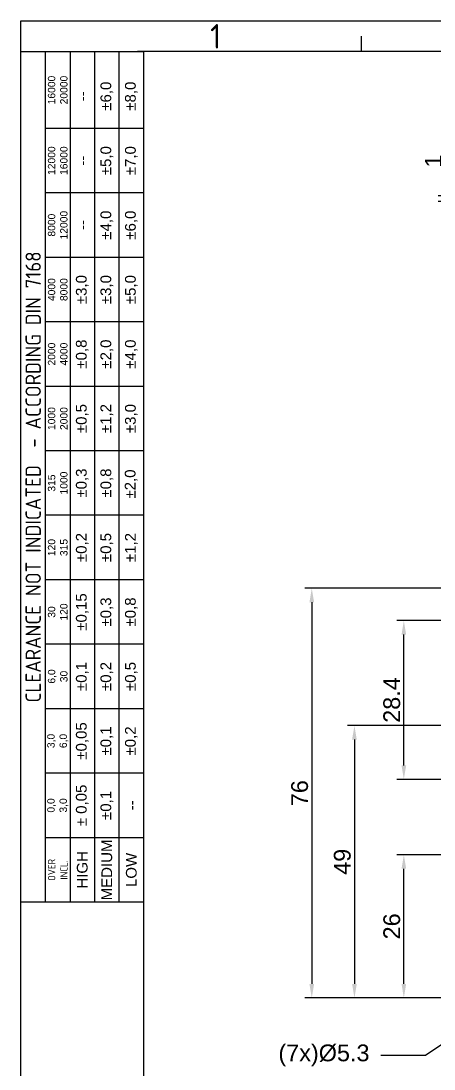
# Model space of a CAD drawing. Header units: millimetres. Extents: x 4575 to 4796, y 1257 to 1565.
# Drawn here: x 4575.3 to 4649.2, y 1378 to 1565.3 of the extents above; entities that cross this region are included whole.
import ezdxf
from ezdxf import colors
from ezdxf.entities.mleader import LeaderData, LeaderLine
from ezdxf.enums import TextEntityAlignment as Align
from ezdxf.math import Vec2, Vec3

# ---------------------------------------------------------------- set-up
doc = ezdxf.new("R2010")
doc.units = ezdxf.units.MM
doc.layers.add('AM_5', color=3, linetype='Continuous', lineweight=25)
doc.styles.add('ACISOTS', font='isocp.shx', dxfattribs={"height": 1})
doc.styles.get("Standard").update_dxf_attribs({"font": 'arial.ttf'})
doc.dimstyles.new('ISO-25', dxfattribs={"dimtxt": 3, "dimasz": 2.5, "dimexe": 1.25, "dimexo": 0.625, "dimtad": 1, "dimtxsty": 'Standard', "dimcen": 2.5, "dimadec": 0, "dimazin": 0, "dimtfac": 1, "dimtmove": 0, "dimatfit": 3, "dimfxl": 1, "dimarcsym": 0})

# ---------------------------------------------------------------- blocks, each defined once
blk = doc.blocks.new('*D13')
at = {"layer": 'AM_5', "color": 0, "lineweight": -2, "transparency": 16777216}
for p, q in [((4653.93, 1416.26), (4642.53, 1416.26)), ((4643.78, 1393.17), (4643.78, 1413.76)), ((4669.74, 1390.67), (4642.53, 1390.67))]:
    blk.add_line(p, q, dxfattribs=at)
at = {"layer": 'AM_5', "color": 0, "transparency": 16777216}
for points in [[(4643.37, 1413.76), (4644.2, 1413.76), (4643.78, 1416.26)], [(4643.37, 1393.17), (4644.2, 1393.17), (4643.78, 1390.67)]]:
    blk.add_solid(points, dxfattribs=at)
at = {"layer": 'Defpoints', "color": 0, "transparency": 16777216}
for p in [(4643.78, 1416.26), (4654.56, 1416.26), (4670.37, 1390.67)]:
    blk.add_point(p, dxfattribs=at)
at = {"layer": 'AM_5', "color": 0, "transparency": 16777216, "insert": (4641.63, 1403.47), "char_height": 3, "attachment_point": 5, "rotation": 90}
blk.add_mtext('26', dxfattribs=at)
blk = doc.blocks.new('*D14')
at = {"layer": 'AM_5', "color": 0, "lineweight": -2, "transparency": 16777216}
for p, q in [((4665.41, 1439.35), (4633.69, 1439.35)), ((4634.94, 1436.85), (4634.94, 1393.17)), ((4669.74, 1390.67), (4633.69, 1390.67))]:
    blk.add_line(p, q, dxfattribs=at)
at = {"layer": 'AM_5', "color": 0, "transparency": 16777216}
for points in [[(4634.52, 1436.85), (4635.36, 1436.85), (4634.94, 1439.35)], [(4634.52, 1393.17), (4635.36, 1393.17), (4634.94, 1390.67)]]:
    blk.add_solid(points, dxfattribs=at)
at = {"layer": 'Defpoints', "color": 0, "transparency": 16777216}
for p in [(4666.04, 1439.35), (4634.94, 1390.67), (4670.37, 1390.67)]:
    blk.add_point(p, dxfattribs=at)
at = {"layer": 'AM_5', "color": 0, "transparency": 16777216, "insert": (4632.78, 1415.01), "char_height": 3, "attachment_point": 5, "rotation": 90}
blk.add_mtext('49', dxfattribs=at)
blk = doc.blocks.new('*D15')
at = {"layer": 'AM_5', "color": 0, "lineweight": -2, "transparency": 16777216}
for p, q in [((4676.83, 1463.9), (4626.06, 1463.9)), ((4627.31, 1461.4), (4627.31, 1393.17)), ((4669.74, 1390.67), (4626.06, 1390.67))]:
    blk.add_line(p, q, dxfattribs=at)
at = {"layer": 'AM_5', "color": 0, "transparency": 16777216}
for points in [[(4626.89, 1461.4), (4627.73, 1461.4), (4627.31, 1463.9)], [(4626.89, 1393.17), (4627.73, 1393.17), (4627.31, 1390.67)]]:
    blk.add_solid(points, dxfattribs=at)
at = {"layer": 'Defpoints', "color": 0, "transparency": 16777216}
for p in [(4677.46, 1463.9), (4627.31, 1390.67), (4670.37, 1390.67)]:
    blk.add_point(p, dxfattribs=at)
at = {"layer": 'AM_5', "color": 0, "transparency": 16777216, "insert": (4625.15, 1427.28), "char_height": 3, "attachment_point": 5, "rotation": 90}
blk.add_mtext('76', dxfattribs=at)
blk = doc.blocks.new('*D39')
at = {"layer": 'AM_5', "color": 0, "lineweight": -2, "transparency": 16777216}
for p, q in [((4651.2, 1536.57), (4651.2, 1541.42)), ((4653.93, 1534.07), (4649.95, 1534.07)), ((4653.93, 1533.07), (4649.95, 1533.07)), ((4651.2, 1533.07), (4651.2, 1534.07)), ((4651.2, 1530.57), (4651.2, 1528.07))]:
    blk.add_line(p, q, dxfattribs=at)
at = {"layer": 'AM_5', "color": 0, "transparency": 16777216}
for points in [[(4650.78, 1536.57), (4651.62, 1536.57), (4651.2, 1534.07)], [(4650.78, 1530.57), (4651.62, 1530.57), (4651.2, 1533.07)]]:
    blk.add_solid(points, dxfattribs=at)
at = {"layer": 'Defpoints', "color": 0, "transparency": 16777216}
for p in [(4651.2, 1534.07), (4654.56, 1534.07), (4654.56, 1533.07)]:
    blk.add_point(p, dxfattribs=at)
at = {"layer": 'AM_5', "color": 0, "transparency": 16777216, "insert": (4649.07, 1540.25), "char_height": 3, "attachment_point": 5, "rotation": 90}
blk.add_mtext('1', dxfattribs=at)
blk = doc.blocks.new('*D50')
at = {"layer": 'AM_5', "color": 0, "lineweight": -2, "transparency": 16777216}
for p, q in [((4671.56, 1458.12), (4642.53, 1458.12)), ((4643.78, 1432.24), (4643.78, 1455.62)), ((4667.14, 1429.74), (4642.53, 1429.74))]:
    blk.add_line(p, q, dxfattribs=at)
at = {"layer": 'AM_5', "color": 0, "transparency": 16777216}
for points in [[(4643.37, 1455.62), (4644.2, 1455.62), (4643.78, 1458.12)], [(4643.37, 1432.24), (4644.2, 1432.24), (4643.78, 1429.74)]]:
    blk.add_solid(points, dxfattribs=at)
at = {"layer": 'Defpoints', "color": 0, "transparency": 16777216}
for p in [(4643.78, 1458.12), (4672.19, 1458.12), (4667.76, 1429.74)]:
    blk.add_point(p, dxfattribs=at)
at = {"layer": 'AM_5', "color": 0, "transparency": 16777216, "insert": (4641.63, 1443.93), "char_height": 3, "attachment_point": 5, "rotation": 90}
blk.add_mtext('28.4', dxfattribs=at)

msp = doc.modelspace()

# ---------------------------------------------------------------- linework, layer by layer
at = {"color": 135, "lineweight": 25}
for p, q in [((4575.269, 1256.861), (4575.269, 1565.318)), ((4575.269, 1565.318), (4795.909, 1565.318)), ((4636.192, 1559.829), (4636.192, 1562.573)), ((4579.66, 1407.796), (4579.66, 1559.829)), ((4584.051, 1559.829), (4584.051, 1407.796)), ((4588.442, 1559.829), (4588.442, 1407.796)), ((4592.832, 1407.796), (4592.832, 1559.829)), ((4597.223, 1546.108), (4579.66, 1546.108)), ((4597.223, 1534.582), (4579.66, 1534.582)), ((4597.223, 1523.056), (4579.66, 1523.056)), ((4597.223, 1511.53), (4579.66, 1511.53)), ((4597.223, 1500.004), (4579.66, 1500.004)), ((4597.223, 1488.478), (4579.66, 1488.478)), ((4597.223, 1476.952), (4579.66, 1476.952)), ((4597.223, 1465.426), (4579.66, 1465.426)), ((4597.223, 1453.9), (4579.66, 1453.9)), ((4597.223, 1442.374), (4579.66, 1442.374)), ((4597.223, 1430.848), (4579.66, 1430.848)), ((4597.223, 1419.322), (4579.66, 1419.322))]:
    msp.add_line(p, q, dxfattribs=at)
for p, q in [((4790.421, 1559.829), (4596.126, 1559.829)), ((4597.223, 1559.829), (4597.223, 1262.349))]:
    msp.add_line(p, q)
msp.add_lwpolyline([(4597.223, 1559.829), (4597.223, 1407.796), (4575.269, 1407.796), (4575.269, 1559.829)], close=True, dxfattribs=at)

# ---------------------------------------------------------------- texts
at = {"color": 135, "lineweight": 25, "style": 'ACISOTS'}
msp.add_text('1', height=4.391, dxfattribs=at).set_placement((4610.121, 1562.573), align=Align.MIDDLE)
at = {"color": 135, "lineweight": 25, "attachment_point": 5, "rotation": 90}
for s, insert, char_height, width in [('16000\\P20000', (4581.855, 1552.968), 1.3173, 13.7214), ('±6,0', (4590.637, 1551.871), 1.921, 11.52598), ('±8,0', (4595.028, 1551.871), 1.921, 11.52598), ('--', (4586.246, 1551.871), 1.921, 11.52598), ('12000\\P16000', (4581.855, 1540.345), 1.3173, 11.52598), ('±5,0', (4590.637, 1540.345), 1.921, 11.52598), ('±7,0', (4595.028, 1540.345), 1.921, 11.52598), ('--', (4586.246, 1540.345), 1.921, 11.52598), ('8000\\P12000', (4581.855, 1528.819), 1.3173, 11.52598), ('±4,0', (4590.637, 1528.819), 1.921, 11.52598), ('±6,0', (4595.028, 1528.819), 1.921, 11.52598), ('--', (4586.246, 1528.819), 1.921, 11.52598), ('{\\Fisocp.shx|c0;CLEARANCE NOT INDICATED  - ACCORDING DIN 7168}', (4577.465, 1483.812), 2.74428, 152.03311), ('±3,0', (4586.246, 1517.293), 1.921, 11.52598), ('±3,0', (4590.637, 1517.293), 1.921, 11.52598), ('±5,0', (4595.028, 1517.293), 1.921, 11.52598), ('4000\\P8000', (4581.855, 1517.293), 1.3173, 11.52598), ('±0,8', (4586.246, 1505.767), 1.921, 11.52598), ('±2,0', (4590.637, 1505.767), 1.921, 11.52598), ('±4,0', (4595.028, 1505.767), 1.921, 11.52598), ('2000\\P4000', (4581.855, 1505.767), 1.3173, 11.52598), ('1000\\P2000', (4581.855, 1494.241), 1.3173, 11.52598), ('±0,5', (4586.246, 1494.241), 1.921, 11.52598), ('±1,2', (4590.637, 1494.241), 1.921, 11.52598), ('±3,0', (4595.028, 1494.241), 1.921, 11.52598), ('315\\P1000', (4581.855, 1482.715), 1.3173, 11.52598), ('±0,3', (4586.246, 1482.715), 1.921, 11.52598), ('±0,8', (4590.637, 1482.715), 1.921, 11.52598), ('±2,0', (4594.992, 1482.542), 1.921, 11.52598), ('120\\P315', (4581.855, 1471.189), 1.3173, 11.52598), ('±0,2', (4586.246, 1471.189), 1.921, 11.52598), ('±0,5', (4590.637, 1471.189), 1.921, 11.52598), ('±1,2', (4595.028, 1471.189), 1.921, 11.52598), ('±0,15', (4586.246, 1459.663), 1.921, 11.52598), ('±0,3', (4590.637, 1459.663), 1.921, 11.52598), ('±0,8', (4595.028, 1459.663), 1.921, 11.52598), ('30\\P120', (4581.855, 1459.663), 1.3173, 11.52598), ('±0,1', (4586.246, 1448.137), 1.921, 11.52598), ('±0,2', (4590.637, 1448.137), 1.921, 11.52598), ('±0,5', (4595.028, 1448.137), 1.921, 11.52598), ('6,0\\P30', (4581.855, 1448.137), 1.3173, 11.52598), ('±0,05', (4586.246, 1436.611), 1.921, 11.52598), ('±0,1', (4590.637, 1436.611), 1.921, 11.52598), ('±0,2', (4595.028, 1436.611), 1.921, 11.52598), ('3,0\\P6,0', (4581.855, 1436.611), 1.3173, 11.52598), ('± 0,05', (4586.246, 1425.085), 1.921, 11.52598), ('0,0\\P3,0', (4581.855, 1425.085), 1.3173, 11.52598), ('\\pt4.79529;±0,1', (4590.637, 1425.085), 1.921, 11.52598), ('--', (4595.028, 1425.085), 1.921, 11.52598), ('MEDIUM', (4590.637, 1413.559), 1.921, 11.52598), ('HIGH', (4586.246, 1413.559), 1.921, 11.52598), ('LOW', (4595.028, 1413.559), 1.921, 11.52598), ('{\\Fisocp.shx|c0;OVER\\PINCL.}', (4581.855, 1413.559), 1.31725, 11.52598)]:
    msp.add_mtext(s, dxfattribs=dict(at, insert=insert, char_height=char_height, width=width))

# ---------------------------------------------------------------- dimensions: what is measured, and where the dimension line sits
at = {"layer": 'AM_5'}
dim = msp.add_linear_dim(base=(4651.2, 1534.068), p1=(4654.56, 1533.068), p2=(4654.56, 1534.068), angle=90, dimstyle='ISO-25', dxfattribs=at)
dim.commit()
dim.dimension.update_dxf_attribs({"geometry": '*D39', "text_midpoint": (4649.069, 1540.245)})
for base, p1, p2, text, picture, middle in [((4627.309, 1390.667), (4677.459, 1463.897), (4670.365, 1390.667), '76', '*D15', (4625.152, 1427.282)), ((4643.785, 1458.118), (4667.761, 1429.738), (4672.188, 1458.118), '28.4', '*D50', (4641.628, 1443.928)), ((4634.94, 1390.667), (4666.038, 1439.349), (4670.365, 1390.667), '49', '*D14', (4632.783, 1415.008)), ((4643.785, 1416.264), (4670.365, 1390.667), (4654.56, 1416.264), '26', '*D13', (4641.628, 1403.466))]:
    dim = msp.add_linear_dim(base=base, p1=p1, p2=p2, angle=90, text=text, dimstyle='ISO-25', dxfattribs=at)
    dim.commit()
    dim.dimension.update_dxf_attribs({"geometry": picture, "text_midpoint": middle})

# ---------------------------------------------------------------- leaders
ml = msp.add_multileader_mtext('Standard', dxfattribs=at)
ml.set_content('(7x)%%C5.3', color=256)
ml.set_leader_properties()
ml.build(insert=Vec2(0, 0))
ml.multileader.update_dxf_attribs({"arrow_head_size": 2.5})
ctx = ml.context
ctx.base_point, ctx.char_height, ctx.arrow_head_size, ctx.plane_origin = Vec3(4619.781, 1380.411), 3, 2.5, Vec3(4671.844, 1396.589)
ctx.text_align_type = 2
notes = []
notes.append((ctx, [(0, (1, 1, 0), (4647.641, 1380.411), (-1, 0), 8, [(0, [(4671.844, 1396.589)], 0, [])])]))
ctx.mtext.insert, ctx.mtext.alignment, ctx.mtext.flow_direction = Vec3(4637.641, 1382.352), 3, 5
for ctx, leaders in notes:
    for number, flags, end, landing, length, lines in leaders:
        leader = LeaderData()
        leader.index, (leader.has_last_leader_line, leader.has_dogleg_vector, leader.attachment_direction) = number, flags
        leader.last_leader_point, leader.dogleg_vector, leader.dogleg_length = Vec3(end), Vec3(landing), length
        for number, points, colour, breaks in lines:
            line = LeaderLine()
            line.index, line.vertices, line.color, line.breaks = number, Vec3.list(points), colors.encode_raw_color(colour), breaks
            leader.lines.append(line)
        ctx.leaders.append(leader)

doc.saveas('drawing.dxf')
